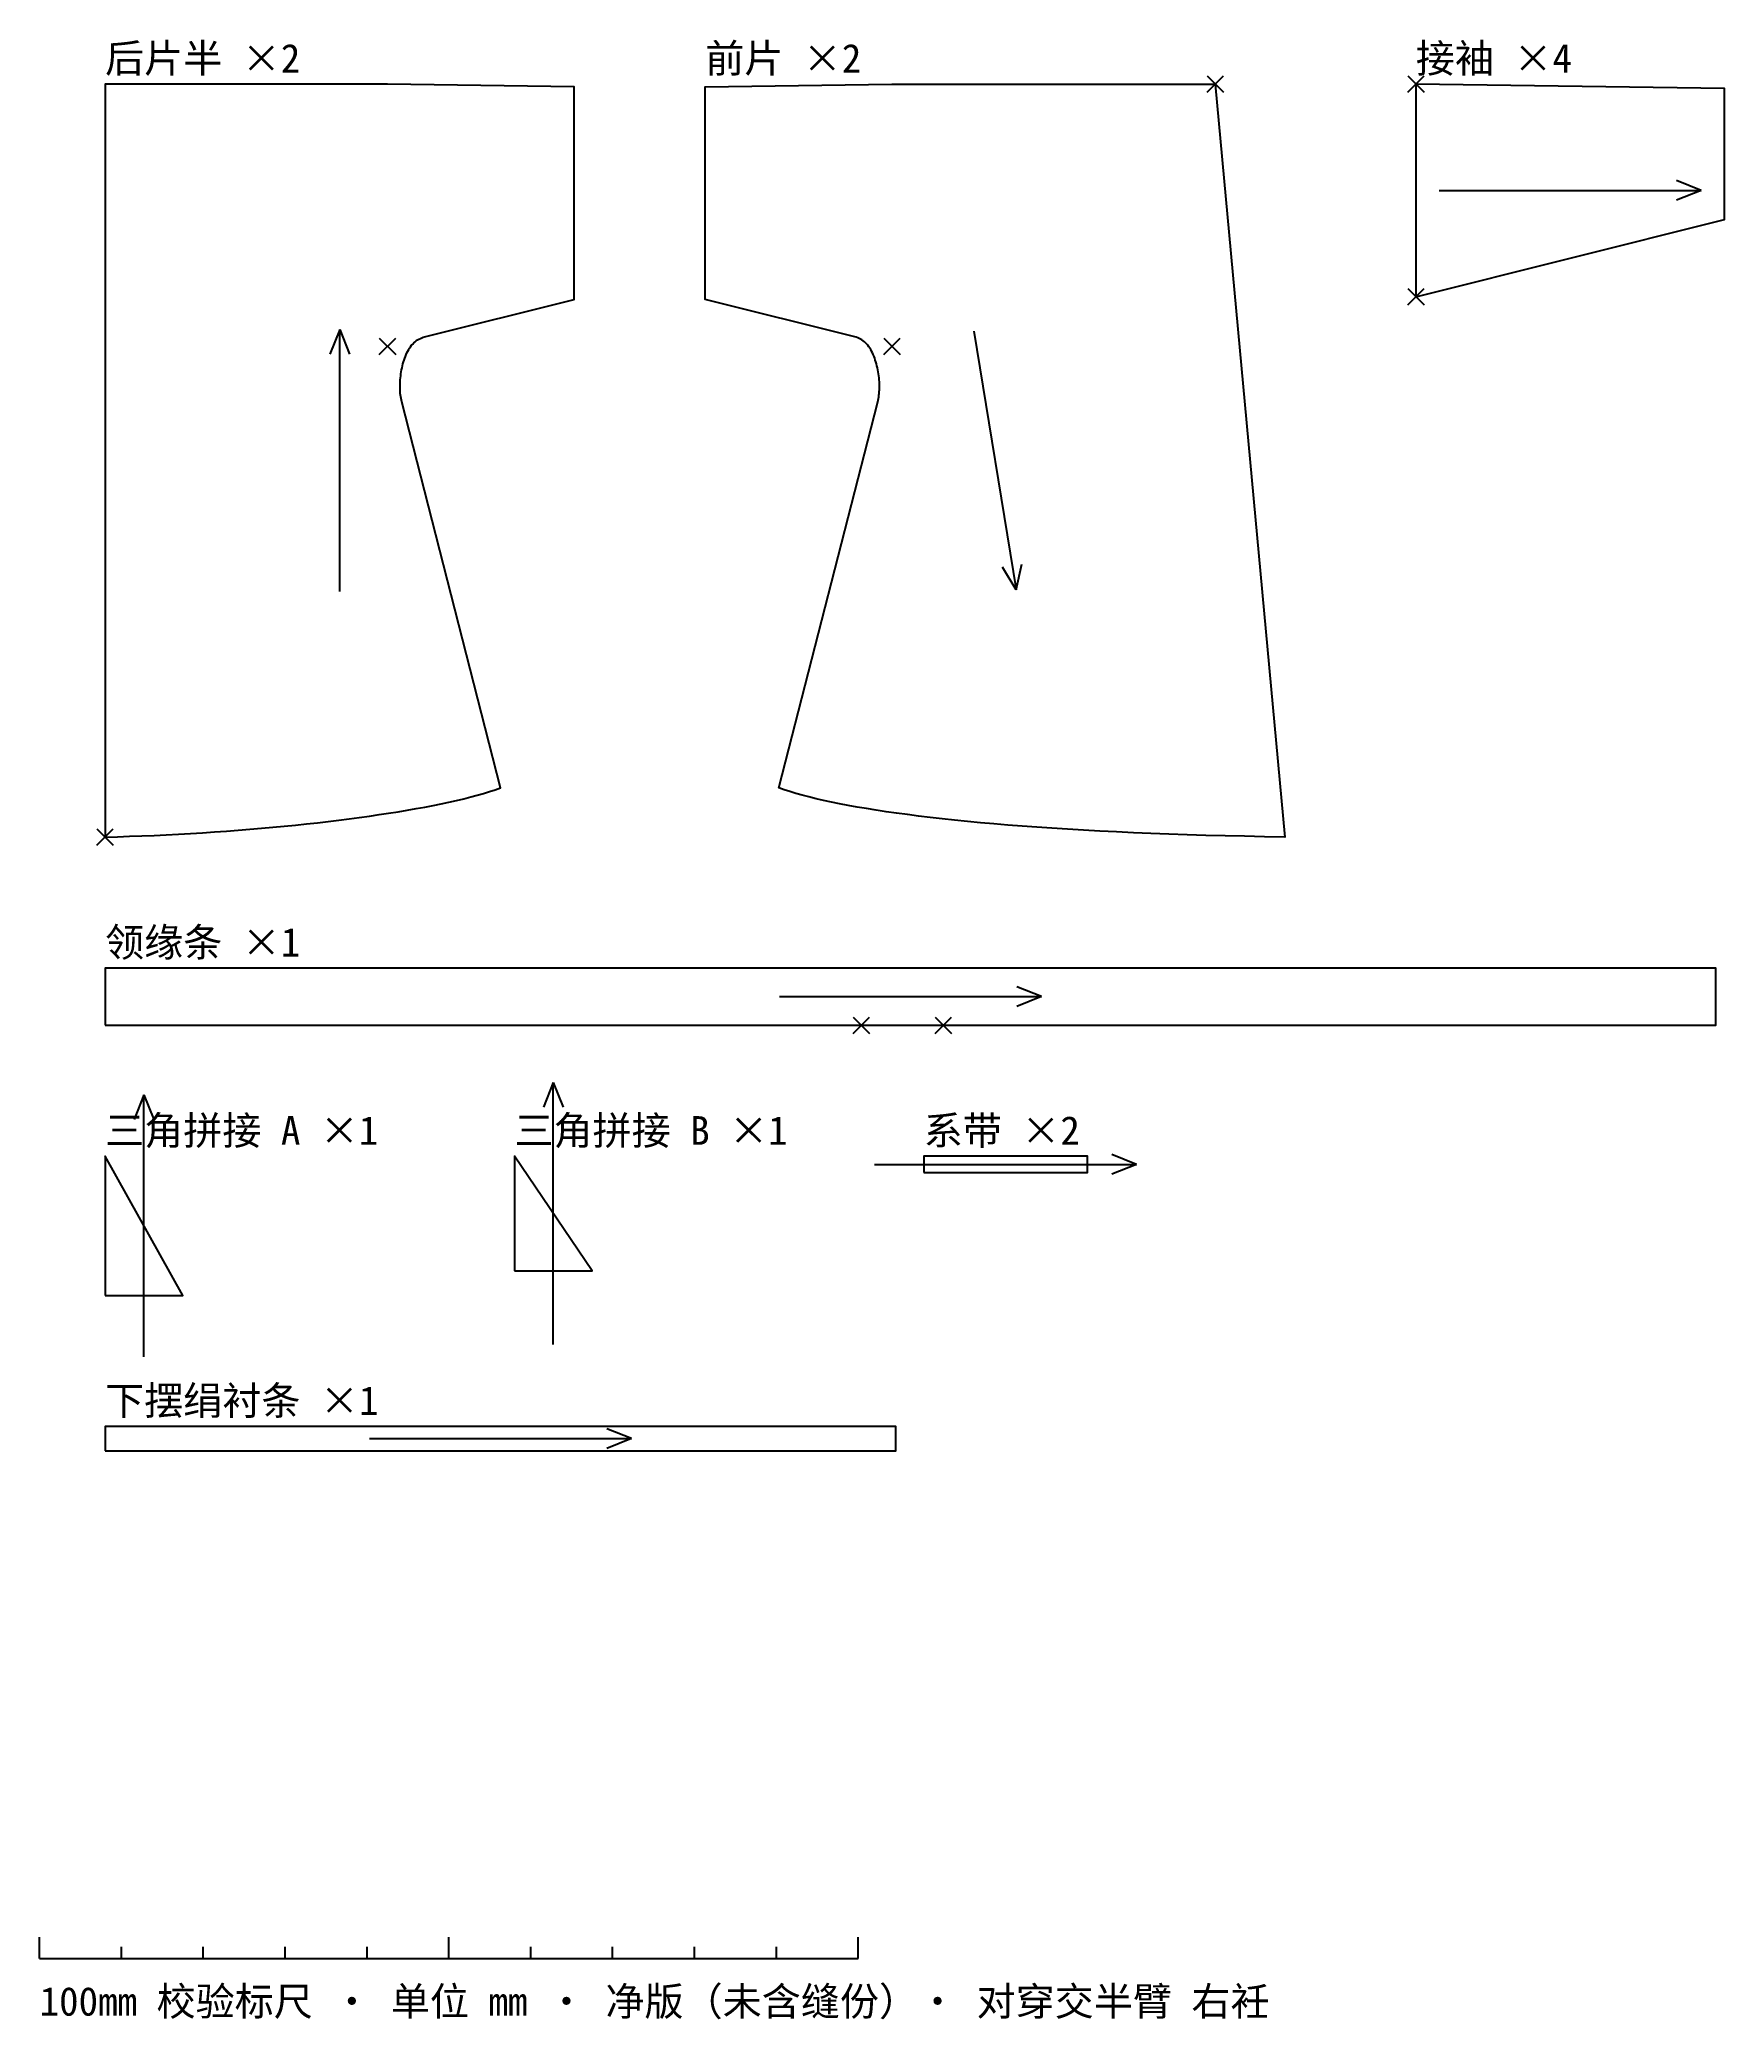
# Model space of a CAD drawing. Header units: millimetres. Extents: x 40 to 2098, y -135 to 2284.
import ezdxf

# ---------------------------------------------------------------- set-up
doc = ezdxf.new("R2010")
doc.units = ezdxf.units.MM
for name, color, linetype in [('CUT_轮廓', 7, 'Continuous'), ('DIM_标注', 4, 'Continuous'), ('GRAIN_布纹', 8, 'Continuous'), ('NOTCH_刀口', 1, 'Continuous'), ('TEXT_文字', 3, 'Continuous')]:
    doc.layers.add(name, color=color, linetype=linetype)
doc.styles.add('CN', font='simsun.ttc')

msp = doc.modelspace()

# ---------------------------------------------------------------- linework, layer by layer
at = {"layer": 'CUT_轮廓'}
for points in [[(120, 1310), (135, 1310.4), (150, 1310.9), (165, 1311.5), (179.9, 1312.1), (194.8, 1312.8), (209.6, 1313.5), (224.4, 1314.4), (239.1, 1315.3), (253.7, 1316.2), (268.2, 1317.3), (282.6, 1318.4), (296.8, 1319.5), (311, 1320.7), (325, 1322), (338.8, 1323.3), (352.5, 1324.6), (366, 1326.1), (379.3, 1327.5), (392.5, 1329.1), (405.4, 1330.6), (418.1, 1332.2), (430.5, 1333.9), (442.8, 1335.6), (454.7, 1337.4), (466.4, 1339.2), (477.9, 1341), (489, 1342.8), (499.9, 1344.8), (510.4, 1346.7), (520.6, 1348.7), (530.5, 1350.7), (540.1, 1352.7), (549.3, 1354.8), (558.1, 1356.9), (566.6, 1359), (574.7, 1361.2), (582.4, 1363.3), (589.7, 1365.5), (596.6, 1367.8), (603, 1370), (482.3, 1841.8), (481.9, 1843.7), (481.5, 1845.7), (481.2, 1847.7), (480.9, 1849.8), (480.6, 1852), (480.5, 1854.2), (480.4, 1856.5), (480.3, 1858.9), (480.3, 1861.2), (480.3, 1863.6), (480.4, 1866.1), (480.6, 1868.5), (480.8, 1871), (481.1, 1873.4), (481.4, 1875.9), (481.8, 1878.4), (482.2, 1880.8), (482.7, 1883.3), (483.3, 1885.7), (483.9, 1888.1), (484.5, 1890.5), (485.3, 1892.8), (486.1, 1895), (486.9, 1897.3), (487.8, 1899.4), (488.8, 1901.5), (489.8, 1903.5), (490.9, 1905.5), (492, 1907.3), (493.2, 1909.1), (494.5, 1910.8), (495.8, 1912.4), (497.2, 1913.8), (498.7, 1915.2), (500.2, 1916.4), (501.7, 1917.5), (503.4, 1918.5), (505.1, 1919.3), (506.8, 1920), (508.6, 1920.6), (693.1, 1966.9), (693.1, 2226.8), (465, 2230), (170, 2230), (120, 2230)], [(1476.2, 2230), (1561.2, 1310), (1536.3, 1310.4), (1512, 1310.9), (1488.1, 1311.5), (1464.7, 1312.1), (1441.9, 1312.8), (1419.5, 1313.5), (1397.6, 1314.4), (1376.3, 1315.3), (1355.4, 1316.2), (1335, 1317.3), (1315.1, 1318.4), (1295.7, 1319.5), (1276.7, 1320.7), (1258.3, 1322), (1240.3, 1323.3), (1222.8, 1324.6), (1205.8, 1326.1), (1189.3, 1327.5), (1173.3, 1329.1), (1157.7, 1330.6), (1142.6, 1332.2), (1128, 1333.9), (1113.8, 1335.6), (1100.1, 1337.4), (1086.9, 1339.2), (1074.1, 1341), (1061.8, 1342.8), (1050, 1344.8), (1038.6, 1346.7), (1027.7, 1348.7), (1017.2, 1350.7), (1007.2, 1352.7), (997.6, 1354.8), (988.5, 1356.9), (979.8, 1359), (971.6, 1361.2), (963.9, 1363.3), (956.5, 1365.5), (949.6, 1367.8), (943.2, 1370), (1063.9, 1841.8), (1064.3, 1843.7), (1064.7, 1845.7), (1065, 1847.7), (1065.3, 1849.8), (1065.6, 1852), (1065.7, 1854.2), (1065.8, 1856.5), (1065.9, 1858.9), (1065.9, 1861.2), (1065.9, 1863.6), (1065.8, 1866.1), (1065.6, 1868.5), (1065.4, 1871), (1065.1, 1873.4), (1064.8, 1875.9), (1064.4, 1878.4), (1064, 1880.8), (1063.5, 1883.3), (1062.9, 1885.7), (1062.3, 1888.1), (1061.7, 1890.5), (1060.9, 1892.8), (1060.1, 1895), (1059.3, 1897.3), (1058.4, 1899.4), (1057.4, 1901.5), (1056.4, 1903.5), (1055.3, 1905.5), (1054.2, 1907.3), (1053, 1909.1), (1051.7, 1910.8), (1050.4, 1912.4), (1049, 1913.8), (1047.5, 1915.2), (1046, 1916.4), (1044.5, 1917.5), (1042.8, 1918.5), (1041.1, 1919.3), (1039.4, 1920), (1037.6, 1920.6), (853.1, 1966.9), (853.1, 2226.8), (1081.2, 2230), (1476.2, 2230)], [(1721.2, 1970.1), (2098.1, 2064.7), (2098.1, 2224.7), (1721.2, 2230)], [(120, 1080), (2087.8, 1080), (2087.8, 1150), (120, 1150)], [(120, 750), (215, 750), (120, 920)], [(620, 780), (715, 780), (620, 920)], [(1120, 900), (1320, 900), (1320, 920), (1120, 920)], [(120, 560), (1086, 560), (1086, 590), (120, 590)]]:
    msp.add_lwpolyline(points, close=True, dxfattribs=at)
at = {"layer": 'DIM_标注'}
for p, q in [((40, -60), (40, -34)), ((140, -60), (140, -46)), ((240, -60), (240, -46)), ((340, -60), (340, -46)), ((440, -60), (440, -46)), ((540, -60), (540, -34)), ((640, -60), (640, -46)), ((740, -60), (740, -46)), ((840, -60), (840, -46)), ((940, -60), (940, -46)), ((1040, -60), (1040, -34)), ((40, -60), (1040, -60))]:
    msp.add_line(p, q, dxfattribs=at)
at = {"layer": 'GRAIN_布纹'}
for p, q in [((2069.7, 2100), (2039.7, 2112)), ((1749.7, 2100), (2069.7, 2100)), ((2069.7, 2100), (2039.7, 2088)), ((406.6, 1930), (394.6, 1900)), ((406.6, 1610), (406.6, 1930)), ((406.6, 1930), (418.6, 1900)), ((1181.3, 1927.9), (1233, 1612.1)), ((1233, 1612.1), (1216.3, 1639.8)), ((1233, 1612.1), (1240, 1643.6)), ((943.9, 1115), (1263.9, 1115)), ((1263.9, 1115), (1233.9, 1127)), ((1263.9, 1115), (1233.9, 1103)), ((167.5, 995), (155.5, 965)), ((167.5, 675), (167.5, 995)), ((167.5, 995), (179.5, 965)), ((667.5, 1010), (655.5, 980)), ((667.5, 690), (667.5, 1010)), ((667.5, 1010), (679.5, 980)), ((1380, 910), (1350, 922)), ((1060, 910), (1380, 910)), ((1380, 910), (1350, 898)), ((763, 575), (733, 587)), ((443, 575), (763, 575)), ((763, 575), (733, 563))]:
    msp.add_line(p, q, dxfattribs=at)
at = {"layer": 'NOTCH_刀口'}
for p, q in [((1466.2, 2220), (1486.2, 2240)), ((1466.2, 2240), (1486.2, 2220)), ((1711.2, 2220), (1731.2, 2240)), ((1711.2, 2240), (1731.2, 2220)), ((1711.2, 1960.1), (1731.2, 1980.1)), ((1711.2, 1980.1), (1731.2, 1960.1)), ((455, 1899.6), (475, 1919.6)), ((455, 1919.6), (475, 1899.6)), ((1071.2, 1899.6), (1091.2, 1919.6)), ((1071.2, 1919.6), (1091.2, 1899.6)), ((110, 1300), (130, 1320)), ((110, 1320), (130, 1300)), ((1033.9, 1070), (1053.9, 1090)), ((1033.9, 1090), (1053.9, 1070)), ((1133.9, 1070), (1153.9, 1090)), ((1133.9, 1090), (1153.9, 1070))]:
    msp.add_line(p, q, dxfattribs=at)

# ---------------------------------------------------------------- texts
at = {"layer": 'TEXT_文字', "style": 'CN'}
for s, p in [('后片半 ×2', (120, 2244)), ('前片 ×2', (853.1, 2244)), ('接袖 ×4', (1721.2, 2244)), ('领缘条 ×1', (120, 1164)), ('三角拼接 A ×1', (120, 934)), ('三角拼接 B ×1', (620, 934)), ('系带 ×2', (1120, 934)), ('下摆绢衬条 ×1', (120, 604)), ('100mm 校验标尺 · 单位 mm · 净版（未含缝份）· 对穿交半臂 右衽', (40, -130))]:
    msp.add_text(s, height=35, dxfattribs=at).set_placement(p)

doc.saveas('drawing.dxf')
